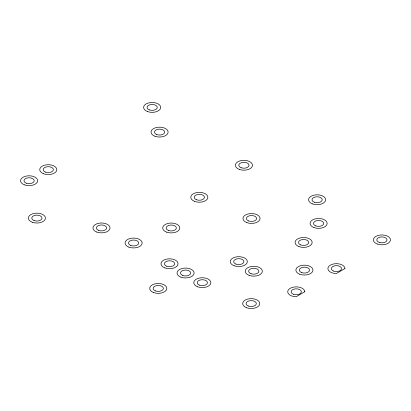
<?xml version="1.0" encoding="UTF-8"?>
<svg xmlns="http://www.w3.org/2000/svg" width="411" height="411" viewBox="0 0 411 411"><rect width="100%" height="100%" fill="white"/><g stroke="black" fill="none" stroke-linecap="round" stroke-linejoin="round"><path stroke-width="0.62" d="M304.813 291.728L296.141 296.737A8.559 4.942 0 0 1 287.695 291.774A8.559 4.942 0 0 1 296.218 286.852A8.559 4.942 0 0 1 304.813 291.728M344.988 268.532L336.316 273.541A8.559 4.942 0 0 1 327.875 268.578A8.559 4.942 0 0 1 336.393 263.657A8.559 4.942 0 0 1 344.988 268.532M246.585 307.736A8.559 4.942 0 0 0 259.762 303.816A8.559 4.942 0 0 0 247.294 299.187A8.559 4.942 0 0 0 246.585 307.736M248.439 306.072A5.132 2.964 0 0 0 256.341 303.719A5.132 2.964 0 0 0 248.861 300.944A5.132 2.964 0 0 0 248.439 306.072M249.143 275.375A8.559 4.942 0 0 0 262.321 271.455A8.559 4.942 0 0 0 249.852 266.826A8.559 4.942 0 0 0 249.143 275.375M250.993 273.716A5.132 2.964 0 0 0 258.899 271.363A5.132 2.964 0 0 0 251.419 268.589A5.132 2.964 0 0 0 250.993 273.716M299.799 274.255A8.559 4.942 0 0 0 312.977 270.335A8.559 4.942 0 0 0 300.503 265.706A8.559 4.942 0 0 0 299.799 274.255M301.648 272.591A5.132 2.964 0 0 0 309.555 270.243A5.132 2.964 0 0 0 302.075 267.463A5.132 2.964 0 0 0 301.648 272.591M298.982 246.605A8.559 4.942 0 0 0 312.16 242.685A8.559 4.942 0 0 0 299.686 238.056A8.559 4.942 0 0 0 298.982 246.605M300.831 244.941A5.132 2.964 0 0 0 308.738 242.588A5.132 2.964 0 0 0 301.258 239.813A5.132 2.964 0 0 0 300.831 244.941M377.272 244.036A8.559 4.942 0 0 0 390.45 240.116A8.559 4.942 0 0 0 377.981 235.488A8.559 4.942 0 0 0 377.272 244.036M379.127 242.372A5.132 2.964 0 0 0 387.028 240.019A5.132 2.964 0 0 0 379.548 237.245A5.132 2.964 0 0 0 379.127 242.372M313.983 227.576A8.559 4.942 0 0 0 327.161 223.656A8.559 4.942 0 0 0 314.692 219.027A8.559 4.942 0 0 0 313.983 227.576M315.833 225.911A5.132 2.964 0 0 0 323.74 223.558A5.132 2.964 0 0 0 316.259 220.784A5.132 2.964 0 0 0 315.833 225.911M312.483 203.902A8.559 4.942 0 0 0 325.661 199.982A8.559 4.942 0 0 0 313.192 195.353A8.559 4.942 0 0 0 312.483 203.902M314.338 202.238A5.132 2.964 0 0 0 322.239 199.885A5.132 2.964 0 0 0 314.759 197.11A5.132 2.964 0 0 0 314.338 202.238M239.289 169.409A8.559 4.942 0 0 0 252.467 165.489A8.559 4.942 0 0 0 239.998 160.86A8.559 4.942 0 0 0 239.289 169.409M241.144 167.75A5.132 2.964 0 0 0 249.045 165.397A5.132 2.964 0 0 0 241.565 162.617A5.132 2.964 0 0 0 241.144 167.75M246.872 222.644A8.559 4.942 0 0 0 260.05 218.724A8.559 4.942 0 0 0 247.581 214.095A8.559 4.942 0 0 0 246.872 222.644M248.727 220.984A5.132 2.964 0 0 0 256.628 218.631A5.132 2.964 0 0 0 249.153 215.857A5.132 2.964 0 0 0 248.727 220.984M234.162 265.778A8.559 4.942 0 0 0 247.34 261.858A8.559 4.942 0 0 0 234.866 257.229A8.559 4.942 0 0 0 234.162 265.778M236.012 264.119A5.132 2.964 0 0 0 243.918 261.766A5.132 2.964 0 0 0 236.438 258.987A5.132 2.964 0 0 0 236.012 264.119M197.696 286.832A8.559 4.942 0 0 0 210.874 282.912A8.559 4.942 0 0 0 198.4 278.283A8.559 4.942 0 0 0 197.696 286.832M199.546 285.172A5.132 2.964 0 0 0 207.452 282.819A5.132 2.964 0 0 0 199.972 280.04A5.132 2.964 0 0 0 199.546 285.172M180.953 277.168A8.559 4.942 0 0 0 194.131 273.248A8.559 4.942 0 0 0 181.662 268.619A8.559 4.942 0 0 0 180.953 277.168M182.803 275.504A5.132 2.964 0 0 0 190.709 273.151A5.132 2.964 0 0 0 183.229 270.376A5.132 2.964 0 0 0 182.803 275.504M164.903 267.9A8.559 4.942 0 0 0 178.081 263.98A8.559 4.942 0 0 0 165.612 259.351A8.559 4.942 0 0 0 164.903 267.9M166.753 266.236A5.132 2.964 0 0 0 174.66 263.888A5.132 2.964 0 0 0 167.179 261.108A5.132 2.964 0 0 0 166.753 266.236M166.619 232.133A8.559 4.942 0 0 0 179.797 228.213A8.559 4.942 0 0 0 167.328 223.584A8.559 4.942 0 0 0 166.619 232.133M168.474 230.473A5.132 2.964 0 0 0 176.376 228.12A5.132 2.964 0 0 0 168.895 225.346A5.132 2.964 0 0 0 168.474 230.473M147.528 111.576A8.559 4.942 0 0 0 160.706 107.656A8.559 4.942 0 0 0 148.237 103.027A8.559 4.942 0 0 0 147.528 111.576M149.383 109.912A5.132 2.964 0 0 0 157.285 107.564A5.132 2.964 0 0 0 149.81 104.784A5.132 2.964 0 0 0 149.383 109.912M154.952 136.252A8.559 4.942 0 0 0 168.13 132.332A8.559 4.942 0 0 0 155.661 127.703A8.559 4.942 0 0 0 154.952 136.252M156.807 134.587A5.132 2.964 0 0 0 164.708 132.234A5.132 2.964 0 0 0 157.228 129.46A5.132 2.964 0 0 0 156.807 134.587M128.972 247.16A8.559 4.942 0 0 0 142.149 243.24A8.559 4.942 0 0 0 129.681 238.611A8.559 4.942 0 0 0 128.972 247.16M130.826 245.495A5.132 2.964 0 0 0 138.728 243.142A5.132 2.964 0 0 0 131.253 240.368A5.132 2.964 0 0 0 130.826 245.495M96.868 232.087A8.559 4.942 0 0 0 110.045 228.167A8.559 4.942 0 0 0 97.577 223.538A8.559 4.942 0 0 0 96.868 232.087M98.722 230.422A5.132 2.964 0 0 0 106.624 228.069A5.132 2.964 0 0 0 99.149 225.295A5.132 2.964 0 0 0 98.722 230.422M32.258 222.248A8.559 4.942 0 0 0 45.436 218.328A8.559 4.942 0 0 0 32.967 213.699A8.559 4.942 0 0 0 32.258 222.248M34.113 220.584A5.132 2.964 0 0 0 42.014 218.231A5.132 2.964 0 0 0 34.534 215.456A5.132 2.964 0 0 0 34.113 220.584M43.653 173.796A8.559 4.942 0 0 0 56.831 169.877A8.559 4.942 0 0 0 44.362 165.248A8.559 4.942 0 0 0 43.653 173.796M45.503 172.137A5.132 2.964 0 0 0 53.409 169.784A5.132 2.964 0 0 0 45.929 167.01A5.132 2.964 0 0 0 45.503 172.137M24.47 184.873A8.559 4.942 0 0 0 37.648 180.953A8.559 4.942 0 0 0 25.179 176.324A8.559 4.942 0 0 0 24.47 184.873M26.325 183.208A5.132 2.964 0 0 0 34.226 180.861A5.132 2.964 0 0 0 26.746 178.081A5.132 2.964 0 0 0 26.325 183.208M194.691 201.452A8.559 4.942 0 0 0 207.868 197.532A8.559 4.942 0 0 0 195.4 192.903A8.559 4.942 0 0 0 194.691 201.452M196.54 199.787A5.132 2.964 0 0 0 204.447 197.439A5.132 2.964 0 0 0 196.967 194.66A5.132 2.964 0 0 0 196.54 199.787M153.627 292.57A8.559 4.942 0 0 0 166.804 288.65A8.559 4.942 0 0 0 154.331 284.022A8.559 4.942 0 0 0 153.627 292.57M155.476 290.911A5.132 2.964 0 0 0 163.383 288.558A5.132 2.964 0 0 0 155.903 285.779A5.132 2.964 0 0 0 155.476 290.911M333.655 271.09A5.132 2.964 0 0 0 341.562 268.737A5.132 2.964 0 0 0 334.081 265.963A5.132 2.964 0 0 0 333.655 271.09M293.48 294.286A5.132 2.964 0 0 0 301.381 291.938A5.132 2.964 0 0 0 293.901 289.159A5.132 2.964 0 0 0 293.48 294.286"/></g></svg>
